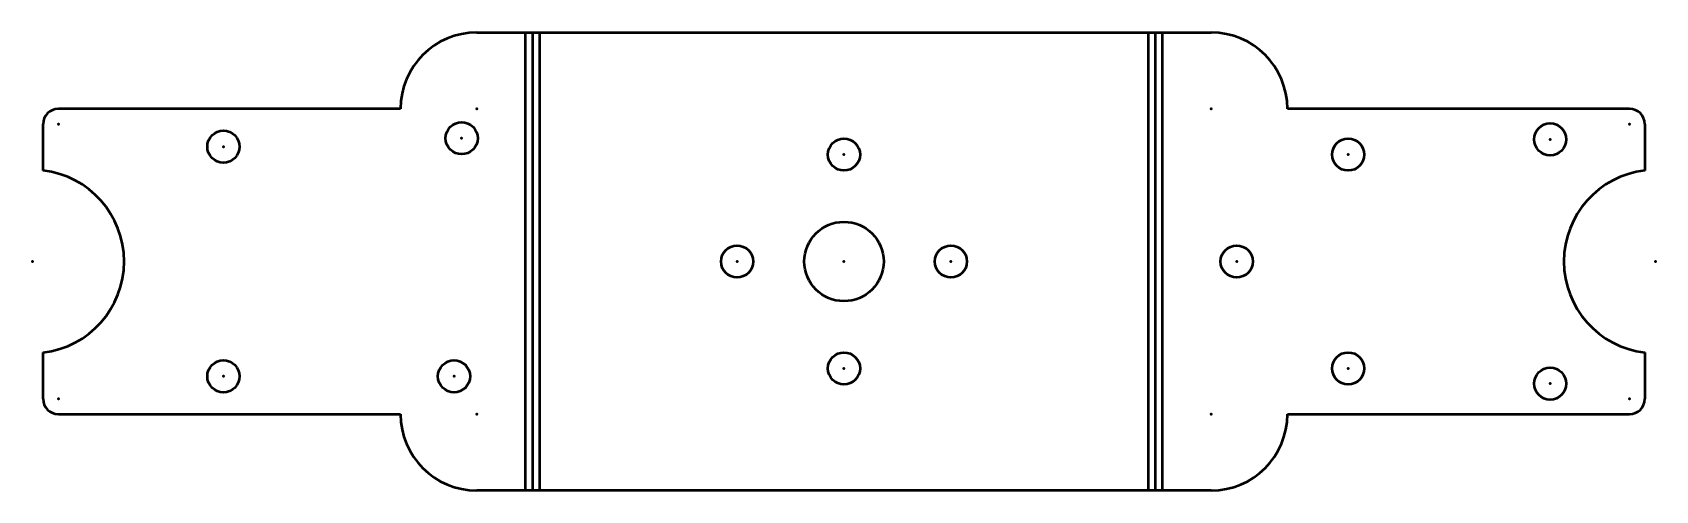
# Model space of a CAD drawing. Header units: millimetres. Extents: x -74 to 32, y -30 to 0.
import ezdxf

# ---------------------------------------------------------------- set-up
doc = ezdxf.new("R2010")
doc.units = ezdxf.units.MM
for name, color, linetype, lineweight in [('IV_ARC_CENTERS', 7, 'Continuous', 50), ('IV_BEND_DOWN', 7, 'Continuous', 50), ('IV_INTERIOR_PROFILES', 7, 'Continuous', 50), ('IV_OUTER_PROFILE', 7, 'Continuous', 50), ('IV_TANGENT', 7, 'Continuous', 50)]:
    doc.layers.add(name, color=color, linetype=linetype, lineweight=lineweight)

msp = doc.modelspace()

# ---------------------------------------------------------------- linework, layer by layer
at = {"layer": 'IV_ARC_CENTERS'}
for p in [(-44.87, -5), (3.19, -5), (-72.27, -6), (30.59, -6), (-45.87, -6.93), (25.39, -7), (-61.47, -7.48), (-20.84, -8), (12.17, -8), (-73.97, -15), (-27.84, -15), (-20.84, -15), (-13.84, -15), (4.87, -15), (32.29, -15), (-20.84, -22), (12.17, -22), (-61.47, -22.52), (-46.37, -22.52), (25.39, -23), (-72.27, -24), (30.59, -24), (-44.87, -25), (3.19, -25)]:
    msp.add_point(p, dxfattribs=at)
at = {"layer": 'IV_BEND_DOWN'}
for p, q in [((-41.23, 0), (-41.23, -30)), ((-0.45, -30), (-0.45, 0))]:
    msp.add_line(p, q, dxfattribs=at)
at = {"layer": 'IV_INTERIOR_PROFILES'}
for centre, radius in [((-45.87, -6.93), 1.05), ((25.39, -7), 1.05), ((-61.47, -7.48), 1.05), ((-20.84, -8), 1.05), ((12.17, -8), 1.05), ((-20.84, -15), 2.6), ((-27.84, -15), 1.05), ((-13.84, -15), 1.05), ((4.87, -15), 1.05), ((-20.84, -22), 1.05), ((12.17, -22), 1.05), ((-61.47, -22.52), 1.05), ((-46.37, -22.52), 1.05), ((25.39, -23), 1.05)]:
    msp.add_circle(centre, radius, dxfattribs=at)
at = {"layer": 'IV_OUTER_PROFILE'}
for p, q in [((-44.87, 0), (3.19, 0)), ((-49.87, -5), (-72.27, -5)), ((30.59, -5), (8.19, -5)), ((-73.27, -9.04), (-73.27, -6)), ((31.59, -6), (31.59, -9.04)), ((-73.27, -24), (-73.27, -20.96)), ((31.59, -20.96), (31.59, -24)), ((-72.27, -25), (-49.87, -25)), ((8.19, -25), (30.59, -25)), ((3.19, -30), (-44.87, -30))]:
    msp.add_line(p, q, dxfattribs=at)
for centre, radius, start, end in [((-44.87, -5), 5, 90, 180), ((3.19, -5), 5, 360, 90), ((-72.27, -6), 1, 90, 180), ((30.59, -6), 1, 360, 90), ((-73.97, -15), 6, 276.6998, 83.3002), ((32.29, -15), 6, 96.6998, 263.3002), ((-72.27, -24), 1, 180, 270), ((30.59, -24), 1, 270, 360), ((-44.87, -25), 5, 180, 270), ((3.19, -25), 5, 270, 360)]:
    msp.add_arc(centre, radius, start, end, dxfattribs=at)
at = {"layer": 'IV_TANGENT'}
for p, q in [((-41.68, -30), (-41.68, 0)), ((-40.78, 0), (-40.78, -30)), ((-0.9, -30), (-0.9, 0)), ((0, 0), (0, -30))]:
    msp.add_line(p, q, dxfattribs=at)

doc.saveas('drawing.dxf')
